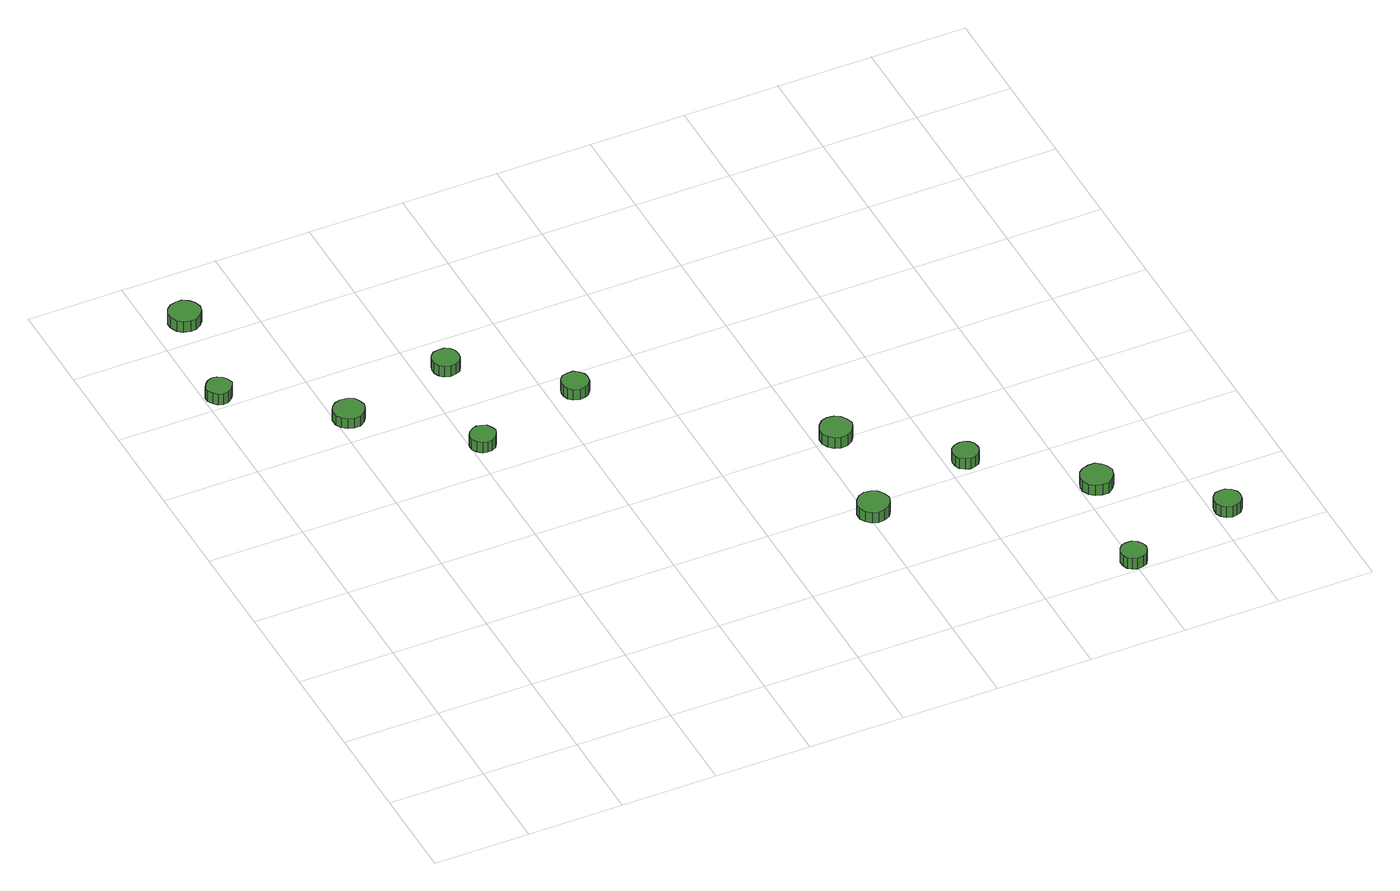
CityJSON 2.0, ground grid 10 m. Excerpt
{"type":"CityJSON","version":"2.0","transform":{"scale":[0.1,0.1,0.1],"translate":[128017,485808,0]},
"CityObjects":{
"tree1":{"type":"SolitaryVegetationObject","attributes":{"function":"something"},"geometry":[{"type":"MultiSurface","lod":"1","boundaries":[[[0,1,2,3,4,5,6,7,8,9,10,11,12,13,14]],[[15,16,17,18,19,20,21,22,23,24,25,26,27,28,29]],[[0,29,28,1]],[[1,28,27,2]],[[2,27,26,3]],[[3,26,25,4]],[[4,25,24,5]],[[5,24,23,6]],[[6,23,22,7]],[[7,22,21,8]],[[8,21,20,9]],[[9,20,19,10]],[[10,19,18,11]],[[11,18,17,12]],[[12,17,16,13]],[[13,16,15,14]],[[14,15,29,0]]]}]},
"tree2":{"type":"SolitaryVegetationObject","attributes":{"function":"something"},"geometry":[{"type":"MultiSurface","lod":"1","boundaries":[[[30,31,32,33,34,35,36,37,38,39,40,41,42,43,44]],[[45,46,47,48,49,50,51,52,53,54,55,56,57,58,59]],[[30,59,58,31]],[[31,58,57,32]],[[32,57,56,33]],[[33,56,55,34]],[[34,55,54,35]],[[35,54,53,36]],[[36,53,52,37]],[[37,52,51,38]],[[38,51,50,39]],[[39,50,49,40]],[[40,49,48,41]],[[41,48,47,42]],[[42,47,46,43]],[[43,46,45,44]],[[44,45,59,30]]]}]},
"tree3":{"type":"SolitaryVegetationObject","attributes":{"function":"something"},"geometry":[{"type":"MultiSurface","lod":"1","boundaries":[[[60,61,62,63,64,65,66,67,68,69,70,71,72,73,74]],[[75,76,77,78,79,80,81,82,83,84,85,86,87,88,89]],[[60,89,88,61]],[[61,88,87,62]],[[62,87,86,63]],[[63,86,85,64]],[[64,85,84,65]],[[65,84,83,66]],[[66,83,82,67]],[[67,82,81,68]],[[68,81,80,69]],[[69,80,79,70]],[[70,79,78,71]],[[71,78,77,72]],[[72,77,76,73]],[[73,76,75,74]],[[74,75,89,60]]]}]},
"tree4":{"type":"SolitaryVegetationObject","attributes":{"function":"something"},"geometry":[{"type":"MultiSurface","lod":"1","boundaries":[[[90,91,92,93,94,95,96,97,98,99,100,101,102,103,104]],[[105,106,107,108,109,110,111,112,113,114,115,116,117,118,119]],[[90,119,118,91]],[[91,118,117,92]],[[92,117,116,93]],[[93,116,115,94]],[[94,115,114,95]],[[95,114,113,96]],[[96,113,112,97]],[[97,112,111,98]],[[98,111,110,99]],[[99,110,109,100]],[[100,109,108,101]],[[101,108,107,102]],[[102,107,106,103]],[[103,106,105,104]],[[104,105,119,90]]]}]},
"tree5":{"type":"SolitaryVegetationObject","attributes":{"function":"something"},"geometry":[{"type":"MultiSurface","lod":"1","boundaries":[[[120,121,122,123,124,125,126,127,128,129,130,131,132,133,134]],[[135,136,137,138,139,140,141,142,143,144,145,146,147,148,149]],[[120,149,148,121]],[[121,148,147,122]],[[122,147,146,123]],[[123,146,145,124]],[[124,145,144,125]],[[125,144,143,126]],[[126,143,142,127]],[[127,142,141,128]],[[128,141,140,129]],[[129,140,139,130]],[[130,139,138,131]],[[131,138,137,132]],[[132,137,136,133]],[[133,136,135,134]],[[134,135,149,120]]]}]},
"tree6":{"type":"SolitaryVegetationObject","attributes":{"function":"something"},"geometry":[{"type":"MultiSurface","lod":"1","boundaries":[[[150,151,152,153,154,155,156,157,158,159,160,161,162,163,164]],[[165,166,167,168,169,170,171,172,173,174,175,176,177,178,179]],[[150,179,178,151]],[[151,178,177,152]],[[152,177,176,153]],[[153,176,175,154]],[[154,175,174,155]],[[155,174,173,156]],[[156,173,172,157]],[[157,172,171,158]],[[158,171,170,159]],[[159,170,169,160]],[[160,169,168,161]],[[161,168,167,162]],[[162,167,166,163]],[[163,166,165,164]],[[164,165,179,150]]]}]},
"tree7":{"type":"SolitaryVegetationObject","attributes":{"function":"something"},"geometry":[{"type":"MultiSurface","lod":"1","boundaries":[[[180,181,182,183,184,185,186,187,188,189,190,191,192,193,194]],[[195,196,197,198,199,200,201,202,203,204,205,206,207,208,209]],[[180,209,208,181]],[[181,208,207,182]],[[182,207,206,183]],[[183,206,205,184]],[[184,205,204,185]],[[185,204,203,186]],[[186,203,202,187]],[[187,202,201,188]],[[188,201,200,189]],[[189,200,199,190]],[[190,199,198,191]],[[191,198,197,192]],[[192,197,196,193]],[[193,196,195,194]],[[194,195,209,180]]]}]},
"tree8":{"type":"SolitaryVegetationObject","attributes":{"function":"something"},"geometry":[{"type":"MultiSurface","lod":"1","boundaries":[[[210,211,212,213,214,215,216,217,218,219,220,221,222,223,224]],[[225,226,227,228,229,230,231,232,233,234,235,236,237,238,239]],[[210,239,238,211]],[[211,238,237,212]],[[212,237,236,213]],[[213,236,235,214]],[[214,235,234,215]],[[215,234,233,216]],[[216,233,232,217]],[[217,232,231,218]],[[218,231,230,219]],[[219,230,229,220]],[[220,229,228,221]],[[221,228,227,222]],[[222,227,226,223]],[[223,226,225,224]],[[224,225,239,210]]]}]},
"tree9":{"type":"SolitaryVegetationObject","attributes":{"function":"something"},"geometry":[{"type":"MultiSurface","lod":"1","boundaries":[[[240,241,242,243,244,245,246,247,248,249,250,251,252,253,254]],[[255,256,257,258,259,260,261,262,263,264,265,266,267,268,269]],[[240,269,268,241]],[[241,268,267,242]],[[242,267,266,243]],[[243,266,265,244]],[[244,265,264,245]],[[245,264,263,246]],[[246,263,262,247]],[[247,262,261,248]],[[248,261,260,249]],[[249,260,259,250]],[[250,259,258,251]],[[251,258,257,252]],[[252,257,256,253]],[[253,256,255,254]],[[254,255,269,240]]]}]},
"tree10":{"type":"SolitaryVegetationObject","attributes":{"function":"something"},"geometry":[{"type":"MultiSurface","lod":"1","boundaries":[[[270,271,272,273,274,275,276,277,278,279,280,281,282,283,284]],[[285,286,287,288,289,290,291,292,293,294,295,296,297,298,299]],[[270,299,298,271]],[[271,298,297,272]],[[272,297,296,273]],[[273,296,295,274]],[[274,295,294,275]],[[275,294,293,276]],[[276,293,292,277]],[[277,292,291,278]],[[278,291,290,279]],[[279,290,289,280]],[[280,289,288,281]],[[281,288,287,282]],[[282,287,286,283]],[[283,286,285,284]],[[284,285,299,270]]]}]},
"tree11":{"type":"SolitaryVegetationObject","attributes":{"function":"something"},"geometry":[{"type":"MultiSurface","lod":"1","boundaries":[[[300,301,302,303,304,305,306,307,308,309,310,311,312,313,314]],[[315,316,317,318,319,320,321,322,323,324,325,326,327,328,329]],[[300,329,328,301]],[[301,328,327,302]],[[302,327,326,303]],[[303,326,325,304]],[[304,325,324,305]],[[305,324,323,306]],[[306,323,322,307]],[[307,322,321,308]],[[308,321,320,309]],[[309,320,319,310]],[[310,319,318,311]],[[311,318,317,312]],[[312,317,316,313]],[[313,316,315,314]],[[314,315,329,300]]]}]},
"tree12":{"type":"SolitaryVegetationObject","attributes":{"function":"something"},"geometry":[{"type":"MultiSurface","lod":"1","boundaries":[[[330,331,332,333,334,335,336,337,338,339,340,341,342,343,344]],[[345,346,347,348,349,350,351,352,353,354,355,356,357,358,359]],[[330,359,358,331]],[[331,358,357,332]],[[332,357,356,333]],[[333,356,355,334]],[[334,355,354,335]],[[335,354,353,336]],[[336,353,352,337]],[[337,352,351,338]],[[338,351,350,339]],[[339,350,349,340]],[[340,349,348,341]],[[341,348,347,342]],[[342,347,346,343]],[[343,346,345,344]],[[344,345,359,330]]]}]}
},
"vertices":[
[29,616,18],[27,622,18],[24,626,18],[19,629,18],[14,630,18],[9,628,18],[5,624,18],[2,619,18],[2,614,18],[5,609,18],[9,605,18],[14,603,18],[19,604,18],[24,607,18],[27,611,18],[27,611,5],[24,607,5],[19,604,5],[14,603,5],[9,605,5],[5,609,5],[2,614,5],[2,619,5],[5,624,5],[9,628,5],[14,630,5],[19,629,5],[24,626,5],[27,622,5],[29,616,5],
[51,732,17],[49,739,17],[45,744,17],[39,748,17],[33,748,17],[26,746,17],[21,742,17],[18,735,17],[18,729,17],[21,722,17],[26,718,17],[33,716,17],[39,716,17],[45,720,17],[49,725,17],[49,725,4],[45,720,4],[39,716,4],[33,716,4],[26,718,4],[21,722,4],[18,729,4],[18,735,4],[21,742,4],[26,746,4],[33,748,4],[39,748,4],[45,744,4],[49,739,4],[51,732,4],
[129,531,18],[127,538,18],[124,543,18],[118,546,18],[111,547,18],[105,545,18],[100,541,18],[97,535,18],[97,528,18],[100,522,18],[105,518,18],[111,516,18],[118,516,18],[124,520,18],[127,525,18],[127,525,6],[124,520,6],[118,516,6],[111,516,6],[105,518,6],[100,522,6],[97,528,6],[97,535,6],[100,541,6],[105,545,6],[111,547,6],[118,546,6],[124,543,6],[127,538,6],[129,531,6],
[227,443,17],[225,448,17],[222,453,17],[217,455,17],[212,456,17],[207,454,17],[203,451,17],[200,446,17],[200,440,17],[203,435,17],[207,431,17],[212,430,17],[217,430,17],[222,433,17],[225,438,17],[225,438,4],[222,433,4],[217,430,4],[212,430,4],[207,431,4],[203,435,4],[200,440,4],[200,446,4],[203,451,4],[207,454,4],[212,456,4],[217,455,4],[222,453,4],[225,448,4],[227,443,4],
[244,561,17],[243,566,17],[240,571,17],[235,574,17],[229,574,17],[223,573,17],[219,569,17],[217,564,17],[217,558,17],[219,553,17],[223,549,17],[229,547,17],[235,548,17],[240,550,17],[243,555,17],[243,555,4],[240,550,4],[235,548,4],[229,547,4],[223,549,4],[219,553,4],[217,558,4],[217,564,4],[219,569,4],[223,573,4],[229,574,4],[235,574,4],[240,571,4],[243,566,4],[244,561,4],
[341,476,17],[340,481,17],[336,486,17],[332,489,17],[326,489,17],[320,488,17],[316,484,17],[314,479,17],[314,473,17],[316,468,17],[320,464,17],[326,462,17],[332,463,17],[336,465,17],[340,470,17],[340,470,4],[336,465,4],[332,463,4],[326,462,4],[320,464,4],[316,468,4],[314,473,4],[314,479,4],[316,484,4],[320,488,4],[326,489,4],[332,489,4],[336,486,4],[340,481,4],[341,476,4],
[523,186,19],[521,193,19],[517,199,19],[511,202,19],[504,203,19],[498,201,19],[493,196,19],[490,190,19],[490,183,19],[493,177,19],[498,172,19],[504,170,19],[511,171,19],[517,174,19],[521,180,19],[521,180,6],[517,174,6],[511,171,6],[504,170,6],[498,172,6],[493,177,6],[490,183,6],[490,190,6],[493,196,6],[498,201,6],[504,203,6],[511,202,6],[517,199,6],[521,193,6],[523,186,6],
[540,304,17],[538,311,17],[534,317,17],[528,320,17],[521,321,17],[515,319,17],[510,314,17],[507,308,17],[507,301,17],[510,295,17],[515,290,17],[521,288,17],[528,289,17],[534,292,17],[538,298,17],[538,298,4],[534,292,4],[528,289,4],[521,288,4],[515,290,4],[510,295,4],[507,301,4],[507,308,4],[510,314,4],[515,319,4],[521,321,4],[528,320,4],[534,317,4],[538,311,4],[540,304,4],
[633,218,18],[632,224,18],[629,228,18],[624,231,18],[619,231,18],[614,230,18],[609,226,18],[607,221,18],[607,215,18],[609,210,18],[614,207,18],[619,205,18],[624,206,18],[629,208,18],[632,213,18],[632,213,5],[629,208,5],[624,206,5],[619,205,5],[614,207,5],[609,210,5],[607,215,5],[607,221,5],[609,226,5],[614,230,5],[619,231,5],[624,231,5],[629,228,5],[632,224,5],[633,218,5],
[714,14,18],[713,19,18],[710,24,18],[705,27,18],[699,27,18],[694,26,18],[690,22,18],[688,17,18],[688,11,18],[690,6,18],[694,3,18],[699,1,18],[705,2,18],[710,4,18],[713,9,18],[713,9,5],[710,4,5],[705,2,5],[699,1,5],[694,3,5],[690,6,5],[688,11,5],[688,17,5],[690,22,5],[694,26,5],[699,27,5],[705,27,5],[710,24,5],[713,19,5],[714,14,5],
[735,132,17],[733,139,17],[729,144,17],[724,148,17],[717,148,17],[710,146,17],[705,142,17],[702,135,17],[702,129,17],[705,122,17],[710,118,17],[717,116,17],[724,116,17],[729,120,17],[733,125,17],[733,125,4],[729,120,4],[724,116,4],[717,116,4],[710,118,4],[705,122,4],[702,129,4],[702,135,4],[705,142,4],[710,146,4],[717,148,4],[724,148,4],[729,144,4],[733,139,4],[735,132,4],
[830,46,17],[829,51,17],[825,56,17],[820,59,17],[815,59,17],[809,58,17],[805,54,17],[803,49,17],[803,43,17],[805,38,17],[809,34,17],[815,32,17],[820,33,17],[825,35,17],[829,40,17],[829,40,4],[825,35,4],[820,33,4],[815,32,4],[809,34,4],[805,38,4],[803,43,4],[803,49,4],[805,54,4],[809,58,4],[815,59,4],[820,59,4],[825,56,4],[829,51,4],[830,46,4]
]}
